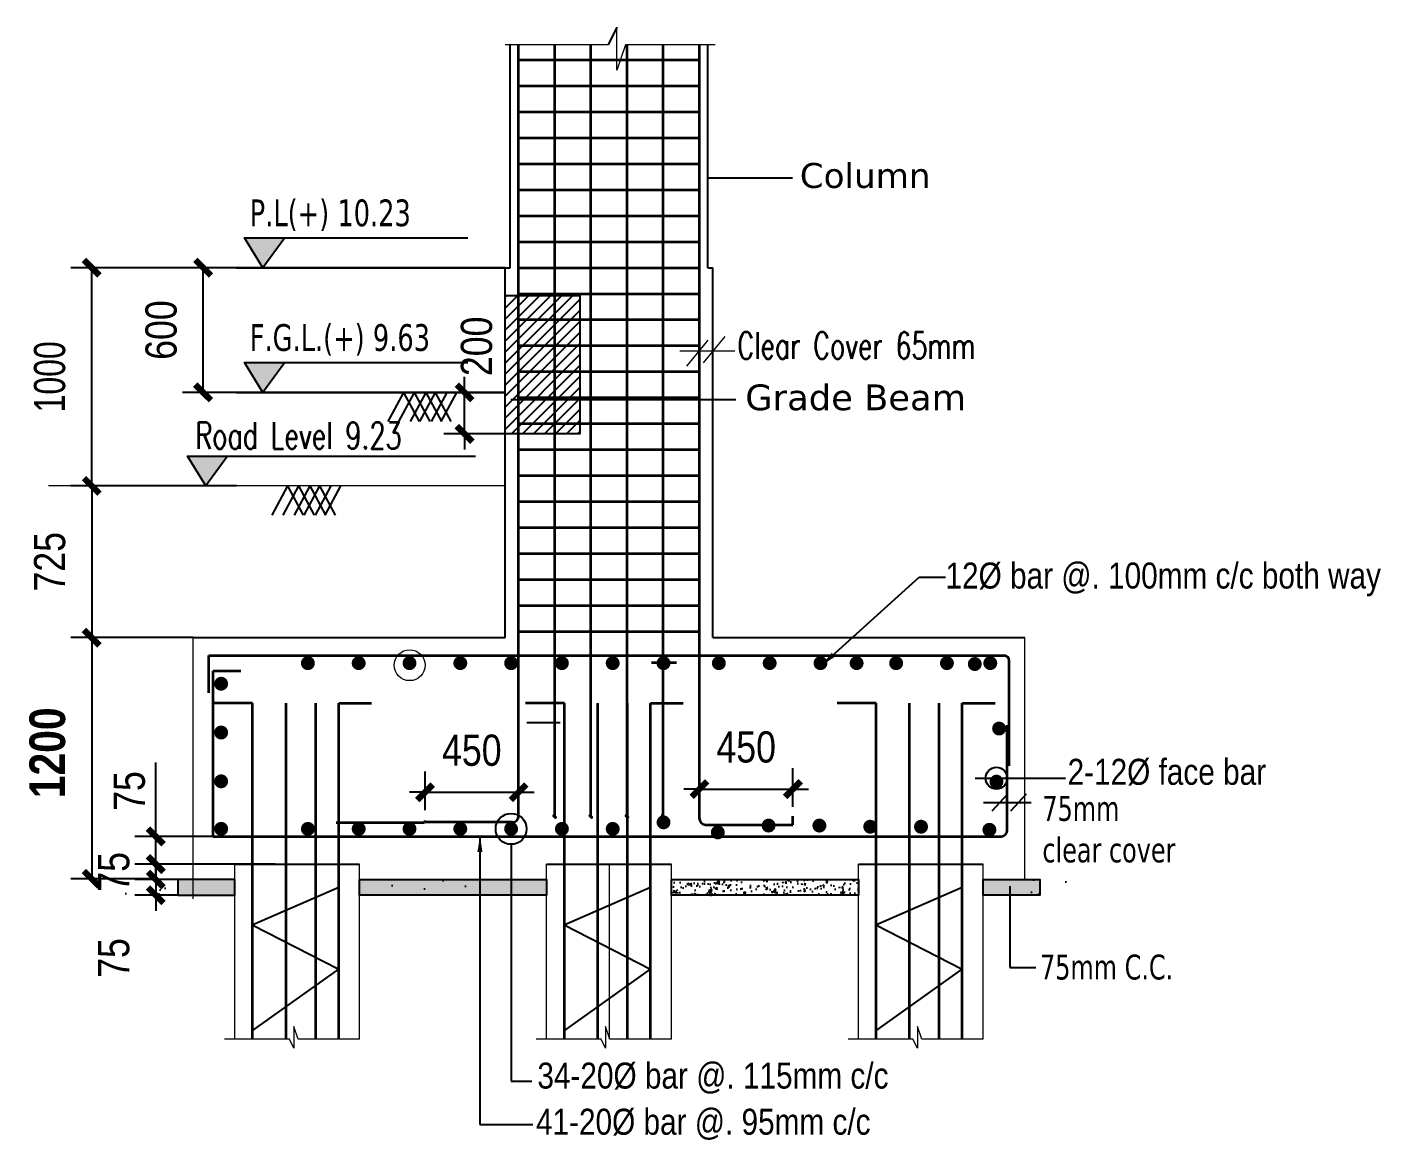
# Model space of a CAD drawing. Header units: millimetres. Extents: x 6239764 to 13047540, y 367704 to 979893.
# Drawn here: x 6508636 to 6515150, y 376891 to 382247 of the extents above; entities that cross this region are included whole.
import ezdxf

# ---------------------------------------------------------------- set-up
doc = ezdxf.new("R2010")
doc.units = ezdxf.units.MM
doc.header["$LTSCALE"] = 300
doc.linetypes.add('DASHED2', pattern=[0.375, 0.25, -0.125])
for name, color, linetype, lineweight in [('covering', 7, 'Continuous', 15), ('dimension', 194, 'Continuous', 20), ('ROD', 10, 'Continuous', 35)]:
    doc.layers.add(name, color=color, linetype=linetype, lineweight=lineweight)
doc.layers.add('DIM', color=4, linetype='Continuous')
doc.styles.add('AFTXT', font='')
doc.styles.add('NARROW', font='ARIALN.TTF')
doc.styles.get("Standard").update_dxf_attribs({"font": 'txt8.shx', "width": 0.7, "bigfont": 'hztxt_ii.shx'})
doc.styles.add('TEXT', font='swisscl.ttf')
doc.styles.add('ver', font='verdana.ttf')
doc.styles.get('AFTXT').set_extended_font_data('Romans.shx')
doc.linetypes.add('ZIGZAG', pattern='A,0.0001,-0.2,[131,ltypeshp.shx,S=0.2,R=0,X=-0.2,Y=0],-0.4,[131,ltypeshp.shx,S=0.2,R=180,X=0.2,Y=0],-0.2', length=0.8001)
doc.dimstyles.new('1_8 N1', dxfattribs={"dimscale": 1.5, "dimtxt": 48, "dimasz": 36, "dimexe": 18, "dimexo": 18, "dimgap": 15, "dimtad": 1, "dimdec": 1, "dimzin": 3, "dimdsep": 46, "dimlunit": 4, "dimtxsty": 'TEXT', "dimblk": 'ARCHTICK', "dimcen": 5, "dimdle": 18, "dimclrd": 8, "dimclre": 8, "dimclrt": 256, "dimadec": 0, "dimazin": 0, "dimtfac": 1, "dimtdec": 1, "dimtix": 1, "dimtmove": 0, "dimatfit": 3, "dimfxl": 0.18, "dimtvp": 0.75, "dimtolj": 1, "dimtzin": 0, "dimlwe": -1, "dimarcsym": 0})
doc.dimstyles.new('IED-2', dxfattribs={"dimscale": 50, "dimtxt": 3, "dimasz": 0.5, "dimexe": 2, "dimexo": 0, "dimgap": 2.5, "dimtad": 1, "dimdec": 0, "dimzin": 0, "dimdsep": 46, "dimtxsty": 'AFTXT', "dimblk": '_DOT7', "dimcen": 0.09, "dimclre": 7, "dimclrt": 3, "dimadec": 0, "dimazin": 0, "dimtfac": 1, "dimtdec": 0, "dimtix": 1, "dimtmove": 0, "dimatfit": 3, "dimldrblk": '_DOT7', "dimfxl": 1, "dimtolj": 1, "dimtzin": 0, "dimarcsym": 0})

# ---------------------------------------------------------------- blocks, each defined once
blk = doc.blocks.new('_ArchTick')
at = {"color": 0, "linetype": 'ByBlock', "const_width": 0.4}
blk.add_lwpolyline([(-0.5, -0.5), (0.5, 0.5)], dxfattribs=at)
blk = doc.blocks.new('*D767')
at = {"color": 7, "lineweight": -2, "transparency": 16777216}
for p, q in [((6510936.2, 381088.8), (6508847.2, 381088.8)), ((6509643.3, 380038.8), (6508847.2, 380038.8))]:
    blk.add_line(p, q, dxfattribs=at)
at = {"color": 0, "lineweight": -2, "transparency": 16777216}
blk.add_line((6508947.2, 380038.8), (6508947.2, 381088.8), dxfattribs=at)
at = {"layer": 'Defpoints', "color": 0, "transparency": 16777216}
for p in [(6508947.2, 381088.8), (6510936.2, 381088.8), (6509643.3, 380038.8)]:
    blk.add_point(p, dxfattribs=at)
at = {"color": 0, "lineweight": -2, "transparency": 16777216, "xscale": 75, "yscale": 75, "zscale": 75}
for p, rotation in [((6508947.2, 381088.8), 90), ((6508947.2, 380038.8), 270)]:
    blk.add_blockref('_ArchTick', p, dxfattribs=dict(at, rotation=rotation))
at = {"color": 3, "transparency": 16777216, "insert": (6508745.4, 380563.8), "char_height": 150, "attachment_point": 5, "rotation": 90, "style": 'NARROW'}
blk.add_mtext('\\A1;{\\fSwis721 LtCn BT|b0|i0|c0|p34;1000}', dxfattribs=at)
blk = doc.blocks.new('_DOT7')
at = {"color": 7, "linetype": 'Continuous'}
blk.add_line((-0.5, 0), (-1, 0), dxfattribs=at)
at = {"color": 7, "linetype": 'Continuous', "const_width": 0.5}
blk.add_lwpolyline([(-0.25, 0, 1), (0.25, 0, 1), (-0.25, 0, 1)], format="xyb", dxfattribs=at)
blk = doc.blocks.new('*D768')
at = {"color": 7, "lineweight": -2, "transparency": 16777216}
for p, q in [((6509436.2, 379308.5), (6508847.2, 379308.5)), ((6509251.4, 378148.1), (6508847.2, 378148.1))]:
    blk.add_line(p, q, dxfattribs=at)
at = {"color": 0, "lineweight": -2, "transparency": 16777216}
blk.add_line((6508947.2, 379308.5), (6508947.2, 378148.1), dxfattribs=at)
at = {"layer": 'Defpoints', "color": 0, "transparency": 16777216}
for p in [(6509436.2, 379308.5), (6508947.2, 378148.1), (6509251.4, 378148.1, 0)]:
    blk.add_point(p, dxfattribs=at)
at = {"color": 0, "lineweight": -2, "transparency": 16777216, "xscale": 75, "yscale": 75, "zscale": 75}
for p, rotation in [((6508947.2, 379308.5), 90), ((6508947.2, 378148.1), 270)]:
    blk.add_blockref('_ArchTick', p, dxfattribs=dict(at, rotation=rotation))
at = {"color": 3, "transparency": 16777216, "insert": (6508734.7, 378754.4), "char_height": 150, "attachment_point": 5, "rotation": 90, "style": 'NARROW'}
blk.add_mtext('\\A1;{\\fArial Narrow|b1|i0|c0|p34;\\H1.143x;\\C2;1200}', dxfattribs=at)
blk = doc.blocks.new('*D769')
at = {"color": 0, "lineweight": -2, "transparency": 16777216}
for p, q in [((6509255.3, 378352), (6509255.3, 378708.4)), ((6509255.3, 378219.1), (6509255.3, 378352))]:
    blk.add_line(p, q, dxfattribs=at)
at = {"color": 7, "lineweight": -2, "transparency": 16777216}
for p, q in [((6509830.5, 378352), (6509155.3, 378352)), ((6509830.5, 378219.1), (6509155.3, 378219.1))]:
    blk.add_line(p, q, dxfattribs=at)
at = {"layer": 'Defpoints', "color": 0, "transparency": 16777216}
for p in [(6509255.3, 378352), (6509830.5, 378352, 0), (6509830.5, 378219.1, 0)]:
    blk.add_point(p, dxfattribs=at)
at = {"color": 0, "lineweight": -2, "transparency": 16777216, "xscale": 75, "yscale": 75, "zscale": 75}
for p, rotation in [((6509255.3, 378352), 90), ((6509255.3, 378219.1), 270)]:
    blk.add_blockref('_ArchTick', p, dxfattribs=dict(at, rotation=rotation))
at = {"color": 3, "transparency": 16777216, "insert": (6509129.1, 378570.4), "char_height": 150, "attachment_point": 5, "rotation": 90, "style": 'NARROW'}
blk.add_mtext('\\A1;75', dxfattribs=at)
blk = doc.blocks.new('*D770')
at = {"color": 0, "lineweight": -2, "transparency": 16777216}
for p, q in [((6510741.4, 380488.8), (6510741.4, 380563.8)), ((6510741.4, 380288.8), (6510741.4, 380488.8)), ((6510741.4, 380288.8), (6510741.4, 380213.8))]:
    blk.add_line(p, q, dxfattribs=at)
at = {"color": 7, "lineweight": -2, "transparency": 16777216}
for p, q in [((6510936.2, 380488.8), (6510641.4, 380488.8)), ((6511256.2, 380288.8), (6510641.4, 380288.8))]:
    blk.add_line(p, q, dxfattribs=at)
at = {"layer": 'Defpoints', "color": 0, "transparency": 16777216}
for p in [(6510741.4, 380488.8), (6510936.2, 380488.8, 0), (6511256.2, 380288.8, 0)]:
    blk.add_point(p, dxfattribs=at)
at = {"color": 0, "lineweight": -2, "transparency": 16777216, "xscale": 75, "yscale": 75, "zscale": 75}
for p, rotation in [((6510741.4, 380488.8), 270), ((6510741.4, 380288.8), 90)]:
    blk.add_blockref('_ArchTick', p, dxfattribs=dict(at, rotation=rotation))
at = {"color": 3, "transparency": 16777216, "insert": (6510799.6, 380710.4), "char_height": 150, "attachment_point": 5, "rotation": 90, "style": 'NARROW'}
blk.add_mtext('\\A1;200', dxfattribs=at)
blk = doc.blocks.new('*D771')
at = {"color": 7, "lineweight": -2, "transparency": 16777216}
for p, q in [((6511871.2, 378494.3), (6511871.2, 378680)), ((6512321.2, 378494.3), (6512321.2, 378680))]:
    blk.add_line(p, q, dxfattribs=at)
at = {"color": 0, "lineweight": -2, "transparency": 16777216}
for p, q in [((6511871.2, 378580), (6511796.2, 378580)), ((6511871.2, 378580), (6512321.2, 378580)), ((6512321.2, 378580), (6512396.2, 378580))]:
    blk.add_line(p, q, dxfattribs=at)
at = {"layer": 'Defpoints', "color": 0, "transparency": 16777216}
for p in [(6512321.2, 378580), (6511871.2, 378494.3, 0), (6512321.2, 378494.3, 0)]:
    blk.add_point(p, dxfattribs=at)
at = {"color": 0, "lineweight": -2, "transparency": 16777216, "xscale": 75, "yscale": 75, "zscale": 75}
blk.add_blockref('_ArchTick', (6511871.2, 378580), dxfattribs=at)
at = {"color": 0, "lineweight": -2, "transparency": 16777216, "xscale": 75, "yscale": 75, "zscale": 75, "rotation": 180}
blk.add_blockref('_ArchTick', (6512321.2, 378580), dxfattribs=at)
at = {"color": 3, "transparency": 16777216, "insert": (6512096.2, 378781.6), "char_height": 150, "attachment_point": 5, "style": 'NARROW'}
blk.add_mtext('\\A1;450', dxfattribs=at)
blk = doc.blocks.new('*D772')
at = {"color": 0, "lineweight": -2, "transparency": 16777216}
for p, q in [((6509255.3, 378219.1), (6509255.3, 378294.1)), ((6509255.3, 378219.1), (6509255.3, 378144.1)), ((6509255.3, 378144.1), (6509255.3, 378069.1))]:
    blk.add_line(p, q, dxfattribs=at)
at = {"color": 7, "lineweight": -2, "transparency": 16777216}
for p, q in [((6509636.2, 378219.1), (6509155.3, 378219.1)), ((6509361.2, 378144.1), (6509155.3, 378144.1))]:
    blk.add_line(p, q, dxfattribs=at)
at = {"layer": 'Defpoints', "color": 0, "transparency": 16777216}
for p in [(6509636.2, 378219.1, 0), (6509255.3, 378144.1), (6509361.2, 378144.1, 0)]:
    blk.add_point(p, dxfattribs=at)
at = {"color": 0, "lineweight": -2, "transparency": 16777216, "xscale": 75, "yscale": 75, "zscale": 75}
for p, rotation in [((6509255.3, 378219.1), 270), ((6509255.3, 378144.1), 90)]:
    blk.add_blockref('_ArchTick', p, dxfattribs=dict(at, rotation=rotation))
at = {"color": 3, "transparency": 16777216, "insert": (6509054.1, 378181.6), "char_height": 150, "attachment_point": 5, "rotation": 90, "style": 'NARROW'}
blk.add_mtext('\\A1;75', dxfattribs=at)
blk = doc.blocks.new('*D773')
at = {"color": 0, "lineweight": -2, "transparency": 16777216}
for p, q in [((6509255.3, 378144.1), (6509255.3, 378219.1)), ((6509255.3, 378144.1), (6509255.3, 378069.1)), ((6509255.3, 378069.1), (6509255.3, 377994.1))]:
    blk.add_line(p, q, dxfattribs=at)
at = {"color": 7, "lineweight": -2, "transparency": 16777216}
for p, q in [((6509367.8, 378144.1), (6509155.3, 378144.1)), ((6509367.8, 378069.1), (6509155.3, 378069.1))]:
    blk.add_line(p, q, dxfattribs=at)
at = {"layer": 'Defpoints', "color": 0, "transparency": 16777216}
for p in [(6509367.8, 378144.1), (6509255.3, 378069.1), (6509367.8, 378069.1, 0)]:
    blk.add_point(p, dxfattribs=at)
at = {"color": 0, "lineweight": -2, "transparency": 16777216, "xscale": 75, "yscale": 75, "zscale": 75}
for p, rotation in [((6509255.3, 378144.1), 270), ((6509255.3, 378069.1), 90)]:
    blk.add_blockref('_ArchTick', p, dxfattribs=dict(at, rotation=rotation))
at = {"color": 3, "transparency": 16777216, "insert": (6509054.1, 377766.8), "char_height": 150, "attachment_point": 5, "rotation": 90, "style": 'NARROW'}
blk.add_mtext('\\A1;75', dxfattribs=at)
blk = doc.blocks.new('*D774')
at = {"color": 7, "lineweight": -2, "transparency": 16777216}
for p, q in [((6510551.1, 378478.6), (6510551.1, 378664.3)), ((6511001.2, 378478.6), (6511001.2, 378664.3))]:
    blk.add_line(p, q, dxfattribs=at)
at = {"color": 0, "lineweight": -2, "transparency": 16777216}
for p, q in [((6510551.1, 378564.3), (6510476.1, 378564.3)), ((6510551.1, 378564.3), (6511001.2, 378564.3)), ((6511001.2, 378564.3), (6511076.2, 378564.3))]:
    blk.add_line(p, q, dxfattribs=at)
at = {"layer": 'Defpoints', "color": 0, "transparency": 16777216}
for p in [(6511001.2, 378564.3), (6510551.1, 378478.6, 0), (6511001.2, 378478.6, 0)]:
    blk.add_point(p, dxfattribs=at)
at = {"color": 0, "lineweight": -2, "transparency": 16777216, "xscale": 75, "yscale": 75, "zscale": 75}
blk.add_blockref('_ArchTick', (6510551.1, 378564.3), dxfattribs=at)
at = {"color": 0, "lineweight": -2, "transparency": 16777216, "xscale": 75, "yscale": 75, "zscale": 75, "rotation": 180}
blk.add_blockref('_ArchTick', (6511001.2, 378564.3), dxfattribs=at)
at = {"color": 3, "transparency": 16777216, "insert": (6510776.1, 378765.9), "char_height": 150, "attachment_point": 5, "style": 'NARROW'}
blk.add_mtext('\\A1;450', dxfattribs=at)
blk = doc.blocks.new('*D775')
at = {"color": 7, "lineweight": -2, "transparency": 16777216}
for p, q in [((6509643.3, 380038.8), (6508847.2, 380038.8)), ((6509436.2, 379308.5), (6508847.2, 379308.5))]:
    blk.add_line(p, q, dxfattribs=at)
at = {"color": 0, "lineweight": -2, "transparency": 16777216}
blk.add_line((6508947.2, 380038.8), (6508947.2, 379308.5), dxfattribs=at)
at = {"layer": 'Defpoints', "color": 0, "transparency": 16777216}
for p in [(6509643.3, 380038.8, 0), (6508947.2, 379308.5), (6509436.2, 379308.5)]:
    blk.add_point(p, dxfattribs=at)
at = {"color": 0, "lineweight": -2, "transparency": 16777216, "xscale": 75, "yscale": 75, "zscale": 75}
for p, rotation in [((6508947.2, 380038.8), 90), ((6508947.2, 379308.5), 270)]:
    blk.add_blockref('_ArchTick', p, dxfattribs=dict(at, rotation=rotation))
at = {"color": 3, "transparency": 16777216, "insert": (6508745.6, 379673.7), "char_height": 150, "attachment_point": 5, "rotation": 90, "style": 'NARROW'}
blk.add_mtext('\\A1;725', dxfattribs=at)
blk = doc.blocks.new('*D766')
at = {"color": 7, "lineweight": -2, "transparency": 16777216}
for p, q in [((6510936.2, 381088.8), (6509383.4, 381088.8)), ((6510936.2, 380488.8), (6509383.4, 380488.8))]:
    blk.add_line(p, q, dxfattribs=at)
at = {"color": 0, "lineweight": -2, "transparency": 16777216}
blk.add_line((6509483.4, 380488.8), (6509483.4, 381088.8), dxfattribs=at)
at = {"layer": 'Defpoints', "color": 0, "transparency": 16777216}
for p in [(6509483.4, 381088.8), (6510936.2, 381088.8, 0), (6510936.2, 380488.8, 0)]:
    blk.add_point(p, dxfattribs=at)
at = {"color": 0, "lineweight": -2, "transparency": 16777216, "xscale": 75, "yscale": 75, "zscale": 75}
for p, rotation in [((6509483.4, 381088.8), 90), ((6509483.4, 380488.8), 270)]:
    blk.add_blockref('_ArchTick', p, dxfattribs=dict(at, rotation=rotation))
at = {"color": 3, "transparency": 16777216, "insert": (6509281.9, 380788.8), "char_height": 150, "attachment_point": 5, "rotation": 90, "style": 'NARROW'}
blk.add_mtext('\\A1;600', dxfattribs=at)

msp = doc.modelspace()

# ---------------------------------------------------------------- hatches: boundary and pattern name
h = msp.add_hatch()
h.set_pattern_fill('ANSI31', color=256, scale=299.999995, style=0)
h.set_pattern_definition([(45, (2551658.44, 1024457.353), (-26.51650382, 26.51650382), [])])
h.paths.add_polyline_path([(6510936.2, 380288.8), (6511062.6, 380288.8), (6511062.6, 380955.8), (6510936.2, 380955.8)])
h.paths.add_polyline_path([(6511062.6, 380288.8), (6511186.8, 380288.8), (6511186.8, 380955.8), (6511062.6, 380955.8)])
h.paths.add_polyline_path([(6511186.8, 380288.8), (6511296.2, 380288.8), (6511296.2, 380955.8), (6511186.8, 380955.8)])
edge = h.paths.add_edge_path()
edge.add_line((6511296.2, 380288.8), (6511296.2, 380288.8))
edge.add_line((6511296.2, 380288.8), (6511296.2, 380955.8))
edge.add_line((6511285.3, 380955.8), (6511307.1, 380955.8))
edge.add_line((6511296.2, 380955.8), (6511296.2, 380288.8))
at = {"lineweight": 25}
h = msp.add_hatch(dxfattribs=at)
h.set_pattern_fill('AR-CONC', color=9, scale=50)
h.set_pattern_definition([(50, (6353167.83, 684764.8), (358.6301, -31.37607), [37.5, -412.5]), (355, (6353167.83, 684764.8), (-69.37567, 376.09607), [30, -330]), (100.45144, (6353197.7, 684762.2), (289.25442, 344.72), [31.8701, -350.57106]), (46.1842, (6353167.83, 684864.8), (533.62067, -82.75964), [56.25, -618.75]), (96.63564, (6353212.3, 684857.9), (467.331, 487.0593), [47.8052, -525.8569]), (351.18416, (6353167.8, 684864.8), (467.331, 487.0593), [45, -495]), (21, (6353217.83, 684839.8), (298.45353, -201.30945), [37.5, -412.5]), (326, (6353217.83, 684839.8), (121.65767, 362.57502), [30, -330]), (71.45144, (6353242.7, 684823.04), (420.1112, 161.26558), [31.8701, -350.57106]), (37.5, (6353167.83, 684764.81), (6.07993, 166.446927), [0, -326, 0, -335, 0, -331.25]), (7.5, (6353167.83, 684764.81), (131.53477, 197.20586), [0, -191, 0, -318.5, 0, -126.25]), (327.5, (6353056.33, 684764.81), (266.91122, -11.277436), [0, -125, 0, -390, 0, -517.5]), (317.5, (6353006.33, 684764.8), (291.59308, 50.05249), [0, -162.5, 0, -259, 0, -367.5])])
h.paths.add_polyline_path([(6509901.8, 378144.1), (6510801.8, 378144.1), (6510801.8, 378069.1), (6509901.8, 378069.1)])
h.paths.add_polyline_path([(6513436.2, 378144.1), (6513708.8, 378144.1), (6513708.8, 378069.1), (6513436.2, 378069.1)])
h.paths.add_polyline_path([(6509301.8, 378144.1), (6509026.8, 378144.1), (6509026.8, 378069.1), (6509301.8, 378069.1)])
h = msp.add_hatch(dxfattribs=at)
h.set_pattern_fill('AR-CONC', color=9, scale=20)
h.set_pattern_definition([(50, (6353167.83, 684856.9), (143.452037, -12.550427), [15, -165]), (355, (6353167.83, 684856.9), (-27.750267, 150.438427), [12, -132]), (100.451444, (6353179.78, 684855.85), (115.70177, 137.888), [12.74804, -140.22842]), (46.1842, (6353167.83, 684896.9), (213.44827, -33.10386), [22.5, -247.5]), (96.635635, (6353185.61, 684894.14), (186.93239, 194.82372), [19.12207, -210.34275]), (351.184164, (6353167.83, 684896.9), (186.93239, 194.82372), [18, -198]), (21, (6353187.83, 684886.9), (119.38141, -80.52378), [15, -165]), (326, (6353187.83, 684886.9), (48.663066, 145.03001), [12, -132]), (71.451445, (6353197.78, 684880.19), (168.044475, 64.50623), [12.74804, -140.22842]), (37.5, (6353167.827, 684856.897), (2.431971, 66.578771), [0, -130.4, 0, -134, 0, -132.5]), (7.5, (6353167.83, 684856.9), (52.613907, 78.882342), [0, -76.4, 0, -127.4, 0, -50.5]), (327.5, (6353123.227, 684856.897), (106.764487, -4.510974), [0, -50, 0, -156, 0, -207]), (317.5, (6353103.23, 684856.9), (116.637234, 20.020996), [0, -65, 0, -103.6, 0, -147])])
h.paths.add_polyline_path([(6513236.2, 378144.1), (6513508.8, 378144.1), (6513508.8, 378069.1), (6513236.2, 378069.1)])
h.paths.add_polyline_path([(6510236.2, 378144.1), (6511136.2, 378144.1), (6511136.2, 378069.1), (6510236.2, 378069.1)])
h.paths.add_polyline_path([(6509636.2, 378144.1), (6509361.2, 378144.1), (6509361.2, 378069.1), (6509636.2, 378069.1)])
at = {"ltscale": 0.1}
h = msp.add_hatch(dxfattribs=at)
h.set_pattern_fill('AR-CONC', color=8)
h.set_pattern_definition([(50, (20216.04, -82385.37), (182.184669, -15.9390855), [19.05, -209.55]), (355, (20216.04, -82385.37), (-35.2434214, 191.056845), [15.24, -167.640584]), (100.4514447, (20231.22, -82386.7), (146.941247, 175.117752), [16.190009, -178.0902446]), (46.1842, (20216.04, -82334.57), (271.079041, -42.042328), [28.575, -314.325]), (96.6355576, (20238.63, -82338.08), (237.404134, 247.426125), [24.285023, -267.135608]), (351.184151, (20216.04, -82334.57), (237.404134, 247.426125), [22.859967, -251.459732]), (21, (20241.44, -82347.27), (151.6143913, -102.2651982), [19.05, -209.55]), (326, (20241.44, -82347.27), (61.8020283, 184.187966), [15.24, -167.64]), (71.451445, (20254.07, -82355.8), (213.4164193, 81.922769), [16.190009, -178.0899376]), (37.5, (20216.035, -82385.374), (3.08860325, 84.5550389), [0, -165.608, 0, -170.18, 0, -168.275]), (7.5, (20216.035, -82385.37), (66.8196625, 100.1805748), [0, -97.028, 0, -161.798, 0, -64.135]), (327.5, (20159.393, -82385.374), (135.5905952, -5.728744), [0, -63.5, 0, -198.12, 0, -262.89]), (317.5, (20133.99, -82385.37), (148.1291814, 25.426491), [0, -82.55, 0, -131.572, 0, -186.69])])
h.paths.add_polyline_path([(6511736.2, 378144.1), (6512636.2, 378144.1), (6512636.2, 378069.1), (6511736.2, 378069.1)])
h = msp.add_hatch(dxfattribs=at)
h.set_pattern_fill('AR-CONC', color=8, scale=0.5)
h.set_pattern_definition([(50, (20216.035, -82385.37), (91.0923345, -7.9695428), [9.525, -104.775]), (355, (20216.04, -82385.37), (-17.6217107, 95.5284226), [7.62, -83.8202921]), (100.4514447, (20223.63, -82386.04), (73.4706235, 87.558876), [8.0950044, -89.0451223]), (46.1842, (20216.04, -82359.97), (135.5395204, -21.021164), [14.2875, -157.1625]), (96.6355576, (20227.33, -82361.73), (118.702067, 123.7130623), [12.1425116, -133.567804]), (351.1841512, (20216.04, -82359.97), (118.702067, 123.7130623), [11.4299835, -125.729866]), (21, (20228.735, -82366.32), (75.8071956, -51.1325991), [9.525, -104.775]), (326, (20228.74, -82366.32), (30.9010142, 92.093983), [7.62, -83.82]), (71.451445, (20235.05, -82370.585), (106.7082096, 40.9613844), [8.0950044, -89.0449688]), (37.5, (20216.035, -82385.374), (1.54430163, 42.27751944), [0, -82.804, 0, -85.09, 0, -84.1375]), (7.5, (20216.035, -82385.374), (33.40983126, 50.0902874), [0, -48.514, 0, -80.899, 0, -32.0675]), (327.5, (20187.714, -82385.374), (67.79529758, -2.864372), [0, -31.75, 0, -99.06, 0, -131.445]), (317.5, (20175.014, -82385.374), (74.0645907, 12.7132455), [0, -41.275, 0, -65.786, 0, -93.345])])
h.paths.add_polyline_path([(6511736.2, 378144.1), (6512636.2, 378144.1), (6512636.2, 378069.1), (6511736.2, 378069.1)])
at = {"layer": 'DIM', "ltscale": 3}
for points in [[(6509876.2, 381232.2), (6509682.4, 381232.2), (6509771.4, 381088.8)], [(6509876.2, 380632.2), (6509682.4, 380632.2), (6509771.4, 380488.8)], [(6509601.6, 380182.2), (6509407.8, 380182.2), (6509496.8, 380038.8)]]:
    msp.add_hatch(color=256, dxfattribs=at).paths.add_polyline_path(points)
at = {"layer": 'ROD'}
h = msp.add_hatch(dxfattribs=at)
h.set_pattern_fill('ANSI31', color=256)
h.set_pattern_definition([(45, (6344321.54045, 684849.75462), (-0.08838834765, 0.08838834765), [])])
h.paths.add_polyline_path([(6511181.8, 378448.3, 1), (6511169.1, 378448.3, 1)])
h = msp.add_hatch(dxfattribs=at)
h.set_pattern_fill('ANSI31', color=256)
h.set_pattern_definition([(45, (6344495.54045, 684849.75462), (-0.08838834765, 0.08838834765), [])])
h.paths.add_polyline_path([(6511355.8, 378448.3, 1), (6511343.1, 378448.3, 1)])
h = msp.add_hatch(dxfattribs=at)
h.set_pattern_fill('ANSI31', color=256)
h.set_pattern_definition([(45, (6344669.54045, 684849.75462), (-0.08838834765, 0.08838834765), [])])
h.paths.add_polyline_path([(6511529.8, 378448.3, 1), (6511517.1, 378448.3, 1)])
h = msp.add_hatch(dxfattribs=at)
h.set_pattern_fill('ANSI31', color=256)
h.set_pattern_definition([(45, (6344843.54045, 684852.45965), (-0.08838834765, 0.08838834765), [])])
h.paths.add_polyline_path([(6511703.8, 378451, 1), (6511691.1, 378451, 1)])

# ---------------------------------------------------------------- linework, layer by layer
at = {"lineweight": 25}
for p, q in [((6511474.2, 382246.8, 0), (6511431.8, 382161.4, 0)), ((6510961.2, 381088.8, 0), (6510961.2, 382161.4, 0)), ((6511911.2, 381088.8, 0), (6511911.2, 382161.5, 0)), ((6509643.3, 381088.8, 0), (6510936.2, 381088.8, 0)), ((6510936.2, 379308.5, 0), (6510936.2, 381088.8, 0)), ((6510936.2, 381088.8, 0), (6510961.2, 381088.8, 0)), ((6511911.2, 381088.8, 0), (6511936.2, 381088.8, 0)), ((6511936.2, 379308.5, 0), (6511936.2, 381088.8, 0)), ((6509643.3, 380488.8, 0), (6510936.2, 380488.8, 0)), ((6509436.2, 379308.5), (6510936.2, 379308.5, 0)), ((6511936.2, 379308.5, 0), (6513436.2, 379308.5, 0)), ((6511040.2, 378900.7, 0), (6511201.6, 378900.7, 0)), ((6510123.8, 378416.9, 0), (6510423.8, 378416.9, 0))]:
    msp.add_line(p, q, dxfattribs=at)
at = {"lineweight": 0, "ltscale": 1500}
for p, q in [((6510468.4, 381088.8, 0), (6509617, 381088.8, 0)), ((6510468.4, 380488.8, 0), (6509617, 380488.8, 0)), ((6510936.2, 380038.8, 0), (6508738.7, 380038.8, 0))]:
    msp.add_line(p, q, dxfattribs=at)
at = {"lineweight": 0}
for p, q in [((6511993.1, 380757.1, 0), (6511889.1, 380631.7, 0)), ((6511776.6, 380688.4, 0), (6512042.1, 380688.4, 0)), ((6511912.5, 380740, 0), (6511808.4, 380614.6, 0))]:
    msp.add_line(p, q, dxfattribs=at)
at = {"color": 7, "lineweight": 25}
for p, q in [((6510447.4, 380488.8, 0), (6510372, 380348.1, 0)), ((6510499, 380488.8, 0), (6510423.6, 380348.1, 0)), ((6510447.4, 380488.8, 0), (6510522.8, 380348.1, 0)), ((6510554.7, 380488.8, 0), (6510479.3, 380348.1, 0)), ((6510499, 380488.8, 0), (6510574.5, 380348.1, 0)), ((6510600.4, 380488.8, 0), (6510525, 380348.1, 0)), ((6510554.7, 380488.8, 0), (6510630.1, 380348.1, 0)), ((6510656.1, 380488.8, 0), (6510580.7, 380348.1, 0)), ((6510600.4, 380488.8, 0), (6510675.8, 380348.1, 0)), ((6510701.8, 380488.8, 0), (6510626.4, 380348.1, 0)), ((6509889.9, 380038.8, 0), (6509814.5, 379898.1, 0)), ((6509941.6, 380038.8, 0), (6509866.2, 379898.1, 0)), ((6509889.9, 380038.8, 0), (6509965.3, 379898.1, 0)), ((6509997.2, 380038.8, 0), (6509921.8, 379898.1, 0)), ((6509941.6, 380038.8, 0), (6510017, 379898.1, 0)), ((6510042.9, 380038.8, 0), (6509967.5, 379898.1, 0)), ((6509997.2, 380038.8, 0), (6510072.6, 379898.1, 0)), ((6510098.6, 380038.8, 0), (6510023.2, 379898.1, 0)), ((6510042.9, 380038.8, 0), (6510118.3, 379898.1, 0)), ((6510144.3, 380038.8, 0), (6510068.9, 379898.1, 0)), ((6513198.1, 378632.2, 0), (6513632, 378632.2, 0))]:
    msp.add_line(p, q, dxfattribs=at)
for p, q in [((6513279.2, 378474.5, 0), (6513355, 378557.2, 0)), ((6513369.2, 378474.5, 0), (6513445.1, 378557.2, 0)), ((6513237.8, 378515.8, 0), (6513467.9, 378515.8, 0))]:
    msp.add_line(p, q)
at = {"lineweight": 25, "elevation": 0}
for points in [[(6509636.2, 378144.1), (6509361.2, 378144.1), (6509361.2, 378069.1), (6509636.2, 378069.1)], [(6510236.2, 378144.1), (6511136.2, 378144.1), (6511136.2, 378069.1), (6510236.2, 378069.1)], [(6511736.2, 378144.1), (6512636.2, 378144.1), (6512636.2, 378069.1), (6511736.2, 378069.1)], [(6513236.2, 378144.1), (6513508.8, 378144.1), (6513508.8, 378069.1), (6513236.2, 378069.1)]]:
    msp.add_lwpolyline(points, close=True, dxfattribs=at)
at = {"color": 7, "lineweight": 25}
msp.add_circle((6513300.5, 378632.2, 0), 52.5, dxfattribs=at)
at = {"color": 6, "ltscale": 0.1}
msp.add_circle((6510965.2, 378388.3, 0), 74.3, dxfattribs=at)
msp.add_circle((6510965.2, 378388.3, 0), 74.3, dxfattribs=at)
at = {"layer": 'covering', "lineweight": 0, "ltscale": 1500}
for p, q in [((6509436.2, 378052.1, 0), (6509436.2, 379308.5, 0)), ((6510243.3, 379308.5, 0), (6510428.9, 379308.5, 0)), ((6513436.2, 378144.1, 0), (6513436.2, 379308.5, 0)), ((6509636.2, 377375.8, 0), (6509636.2, 378219.1, 0)), ((6509636.2, 377375.9, 0), (6509636.2, 378219.1, 0)), ((6510136.2, 377375.8, 0), (6510136.2, 378219.1, 0)), ((6510236.2, 377375.9, 0), (6510236.2, 378219.1, 0)), ((6511136.2, 377375.9, 0), (6511136.2, 378219.1, 0)), ((6511438.5, 377375.8, 0), (6511438.5, 378219.1, 0)), ((6511736.2, 377375.9, 0), (6511736.2, 378219.1, 0)), ((6512636.2, 377375.9, 0), (6512636.2, 378219.1, 0)), ((6513236.2, 377375.9, 0), (6513236.2, 378219.1, 0))]:
    msp.add_line(p, q, dxfattribs=at)
at = {"layer": 'covering', "linetype": 'DASHED2', "lineweight": 0, "ltscale": 1500, "elevation": 0}
for points in [[(6511947.8, 382161.5), (6511516, 382161.5), (6511474.2, 382038.7), (6511474.2, 382246.8)], [(6511431.8, 382161.4), (6510936.2, 382161.4)], [(6510236.2, 377375.9), (6509940.9, 377375.9), (6509920, 377437.2), (6509920, 377333.2), (6509898.8, 377375.9), (6509586.2, 377375.9)], [(6511736.2, 377375.9), (6511440.9, 377375.9), (6511420, 377437.2), (6511420, 377333.2), (6511398.8, 377375.9), (6511086.2, 377375.9)], [(6513236.2, 377375.9), (6512940.9, 377375.9), (6512920, 377437.2), (6512920, 377333.2), (6512898.8, 377375.9), (6512586.2, 377375.9)]]:
    msp.add_lwpolyline(points, dxfattribs=at)
at = {"layer": 'DIM'}
msp.add_line((6512928.8, 379599.1, 0), (6513055.2, 379599.4, 0), dxfattribs=at)
at = {"layer": 'DIM', "linetype": 'ZIGZAG', "ltscale": 0.1}
for p, q in [((6509636.2, 378219.1, 0), (6510236.2, 378219.1, 0)), ((6511136.2, 378219.1, 0), (6511736.2, 378219.1, 0)), ((6512636.2, 378219.1, 0), (6513236.2, 378219.1, 0))]:
    msp.add_line(p, q, dxfattribs=at)
at = {"layer": 'DIM', "ltscale": 3, "elevation": 0}
for points in [[(6509876, 381231.9), (6509771.4, 381088.8), (6509682.4, 381232.2), (6510756.6, 381232.2)], [(6509876, 380631.9), (6509771.4, 380488.8), (6509682.4, 380632.2), (6510756.6, 380632.2)], [(6509601.4, 380181.9), (6509496.8, 380038.8), (6509407.8, 380182.2), (6510794.2, 380182.2)]]:
    msp.add_lwpolyline(points, dxfattribs=at)
at = {"layer": 'DIM', "elevation": 0}
msp.add_lwpolyline([(6510936.2, 380955.8), (6511296.2, 380955.8), (6511296.2, 380288.8), (6510936.2, 380288.8)], close=True, dxfattribs=at)
at = {"layer": 'dimension', "lineweight": 20, "ltscale": 100}
for centre in [(6510477.1, 379175.9, 0), (6510965.2, 378388.3, 0)]:
    msp.add_circle(centre, 74.3, dxfattribs=at)
at = {"layer": 'ROD'}
for p, q in [((6511001.2, 378450.1, 0), (6511001.2, 382161.4, 0)), ((6511175.2, 378450.1, 0), (6511175.2, 382161.4, 0)), ((6511349.2, 378450.1, 0), (6511349.2, 382161.4, 0)), ((6511523.2, 378450.1, 0), (6511523.2, 382161.4, 0)), ((6511697.2, 378438.5, 0), (6511697.2, 382161.5, 0)), ((6511871.2, 378438.5, 0), (6511871.2, 382161.5, 0)), ((6511001.2, 382088.8, 0), (6511871.2, 382088.8, 0)), ((6511001.2, 381963.8, 0), (6511871.2, 381963.8, 0)), ((6511001.2, 381838.8, 0), (6511871.2, 381838.8, 0)), ((6511001.2, 381713.8, 0), (6511871.2, 381713.8, 0)), ((6511001.2, 381588.8, 0), (6511871.2, 381588.8, 0)), ((6511001.2, 381463.8, 0), (6511871.2, 381463.8, 0)), ((6511001.2, 381338.8, 0), (6511871.2, 381338.8, 0)), ((6511001.2, 381213.8, 0), (6511871.2, 381213.8, 0)), ((6511001.2, 381088.8, 0), (6511871.2, 381088.8, 0)), ((6511001.2, 380963.8, 0), (6511871.2, 380963.8, 0)), ((6511001.2, 380838.8, 0), (6511871.2, 380838.8, 0)), ((6511001.2, 380713.8, 0), (6511871.2, 380713.8, 0)), ((6511001.2, 380588.8, 0), (6511871.2, 380588.8, 0)), ((6511001.2, 380463.8, 0), (6511871.2, 380463.8, 0)), ((6511001.2, 380338.8, 0), (6511871.2, 380338.8, 0)), ((6511001.2, 380213.8, 0), (6511871.2, 380213.8, 0)), ((6511001.2, 380088.8, 0), (6511871.2, 380088.8, 0)), ((6511001.2, 379963.8, 0), (6511871.2, 379963.8, 0)), ((6511001.2, 379838.8, 0), (6511871.2, 379838.8, 0)), ((6511001.2, 379713.8, 0), (6511871.2, 379713.8, 0)), ((6511001.2, 379588.8, 0), (6511871.2, 379588.8, 0)), ((6511001.2, 379463.8, 0), (6511871.2, 379463.8, 0)), ((6511001.2, 379338.8, 0), (6511871.2, 379338.8, 0)), ((6509511.2, 379222, 0), (6513337.1, 379222, 0)), ((6511640.5, 379188.2, 0), (6511760.5, 379188.2, 0)), ((6513362.1, 378691, 0), (6513362.1, 379200.2, 0)), ((6509531.2, 378352, 0), (6509531.2, 379149.6, 0)), ((6509531.2, 379149.6, 0), (6509665, 379149.6, 0)), ((6509721.7, 378992.9, 0), (6509533.8, 378992.9, 0)), ((6509721.7, 377375.8, 0), (6509721.7, 378992.9, 0)), ((6509882.7, 377375.9, 0), (6509882.7, 378992.9, 0)), ((6510025, 377375.9, 0), (6510025, 378992.9, 0)), ((6510136, 377375.8, 0), (6510136, 378992.9, 0)), ((6510293.7, 378991.2, 0), (6510136, 378991.2, 0)), ((6511221.7, 378992.9, 0), (6511033.8, 378992.9, 0)), ((6511221.7, 377375.8, 0), (6511221.7, 378992.9, 0)), ((6511382.7, 377375.9, 0), (6511382.7, 378992.9, 0)), ((6511525, 377375.9, 0), (6511525, 378992.9, 0)), ((6511636, 377375.8, 0), (6511636, 378992.9, 0)), ((6511793.7, 378991.2, 0), (6511636, 378991.2, 0)), ((6512721.7, 378992.9, 0), (6512533.8, 378992.9, 0)), ((6512721.7, 377375.8, 0), (6512721.7, 378992.9, 0)), ((6512882.7, 377375.9, 0), (6512882.7, 378992.9, 0)), ((6513025, 377375.9, 0), (6513025, 378992.9, 0)), ((6513136, 377375.8, 0), (6513136, 378992.9, 0)), ((6513293.7, 378991.2, 0), (6513136, 378991.2, 0)), ((6513352.7, 378382, 0), (6513352.7, 378887.8, 0)), ((6510547.8, 378417, 0), (6510122.7, 378417, 0)), ((6510551.2, 378420.1, 0), (6510551.2, 378428.9, 0)), ((6510971.2, 378420.1, 0), (6510551.2, 378420.1, 0)), ((6511901.2, 378408.5, 0), (6512321.2, 378408.5, 0)), ((6512321.2, 378408.5, 0), (6512321.2, 378448.9, 0)), ((6509531.2, 378352, 0), (6513322.7, 378352, 0))]:
    msp.add_line(p, q, dxfattribs=at)
at = {"layer": 'ROD', "lineweight": 25}
for p, q in [((6509719.7, 377927.3, 0), (6510136, 378108.4, 0)), ((6511219.7, 377927.3, 0), (6511636, 378108.4, 0)), ((6512719.7, 377927.3, 0), (6513136, 378108.4, 0)), ((6509719.7, 377927.3, 0), (6510136.2, 377713.5, 0)), ((6511219.7, 377927.3, 0), (6511636.2, 377713.5, 0)), ((6512719.7, 377927.3, 0), (6513136.2, 377713.5, 0)), ((6509719.7, 377416.1, 0), (6510136.2, 377713.5, 0)), ((6511219.7, 377416.1, 0), (6511636.2, 377713.5, 0)), ((6512719.7, 377416.1, 0), (6513136.2, 377713.5, 0))]:
    msp.add_line(p, q, dxfattribs=at)
at = {"layer": 'ROD', "elevation": 0}
msp.add_lwpolyline([(6509509.2, 379222), (6509509.2, 379042.3)], dxfattribs=at)
at = {"layer": 'ROD', "const_width": 33.4, "elevation": 0}
for points in [[(6510004.1, 379185.9, -1), (6509970.7, 379185.9, -1)], [(6510248.6, 379185.9, -1), (6510215.1, 379185.9, -1)], [(6510493, 379185.9, -1), (6510459.6, 379185.9, -1)], [(6510737.4, 379185.9, -1), (6510704, 379185.9, -1)], [(6510981.9, 379185.9, -1), (6510948.5, 379185.9, -1)], [(6511226.3, 379185.9, -1), (6511192.9, 379185.9, -1)], [(6511470.8, 379185.9, -1), (6511437.4, 379185.9, -1)], [(6511715.2, 379185.9, -1), (6511681.8, 379185.9, -1)], [(6511981.6, 379185.9, -1), (6511948.2, 379185.9, -1)], [(6512226, 379185.9, -1), (6512192.6, 379185.9, -1)], [(6512470.5, 379185.9, -1), (6512437.1, 379185.9, -1)], [(6512644.3, 379185.9, -1), (6512610.9, 379185.9, -1)], [(6512834.3, 379185.9, -1), (6512800.9, 379185.9, -1)], [(6513078.8, 379185.9, -1), (6513045.4, 379185.9, -1)], [(6513212.9, 379181.6, -1), (6513179.5, 379181.6, -1)], [(6513287.4, 379185.9, -1), (6513254, 379185.9, -1)], [(6509586.7, 379086.7, -1), (6509553.2, 379086.7, -1)], [(6509586.7, 378852, -1), (6509553.2, 378852, -1)], [(6513296.4, 378871.1, 1), (6513329.8, 378871.1, 1)], [(6509586.7, 378617.2, -1), (6509553.2, 378617.2, -1)], [(6513283.8, 378615.5, 1), (6513317.2, 378615.5, 1)], [(6509586.7, 378388.3, -1), (6509553.2, 378388.3, -1)], [(6510004.1, 378388.3, -1), (6509970.7, 378388.3, -1)], [(6510248.6, 378388.3, -1), (6510215.1, 378388.3, -1)], [(6510493, 378388.3, -1), (6510459.6, 378388.3, -1)], [(6510737.4, 378388.3, -1), (6510704, 378388.3, -1)], [(6510981.9, 378388.3, -1), (6510948.5, 378388.3, -1)], [(6511226.3, 378388.3, -1), (6511192.9, 378388.3, -1)], [(6511470.8, 378388.3, -1), (6511437.4, 378388.3, -1)], [(6511715.2, 378419.7, -1), (6511681.8, 378419.7, -1)], [(6511976.4, 378371.5, -1), (6511943, 378371.5, -1)], [(6512220.8, 378404.2, -1), (6512187.4, 378404.2, -1)], [(6512465.3, 378404.2, -1), (6512431.8, 378404.2, -1)], [(6512709.7, 378398.7, -1), (6512676.3, 378398.7, -1)], [(6512954.2, 378398.7, -1), (6512920.7, 378398.7, -1)], [(6513283.2, 378384, -1), (6513249.8, 378384, -1)]]:
    msp.add_lwpolyline(points, format="xyb", close=True, dxfattribs=at)
at = {"layer": 'ROD'}
for centre, radius, start, end in [((6513337.1, 379197, 0), 25, 0, 90), ((6510971.2, 378450.1, 0), 30, 270, 0), ((6511901.2, 378438.5, 0), 30, 180, 270), ((6513322.7, 378382, 0), 30, 270, 0)]:
    msp.add_arc(centre, radius, start, end, dxfattribs=at)

# ---------------------------------------------------------------- texts
at = {"lineweight": 25, "style": 'NARROW'}
msp.add_text('41-20Ø bar @. 95mm c/c', height=125, dxfattribs=at).set_placement((6511084.9, 376916.6, 0))
at = {"ltscale": 1500, "attachment_point": 1}
for s, insert, char_height, width, style in [('Column', (6512354.2, 381592.6, 0), 119.77, 1192.266, 'ver'), ('Grade Beam', (6512091.8, 380526.9, 0), 123.8, 1845.338, 'ver'), ('12%%C bar @. 100mm c/c both way', (6513055.2, 379669.9, 0), 125, 2179.751, 'NARROW'), ('2-12%%C face bar', (6513642.6, 378725.5, 0), 125, 1990.284, 'NARROW'), ('34-20%%C bar @. 115mm c/c ', (6511091.6, 377263.6, 0), 125, 2039.362, 'NARROW')]:
    msp.add_mtext(s, dxfattribs=dict(at, insert=insert, char_height=char_height, width=width, style=style))
for s, insert, char_height, width in [('{\\fVerdana|b0|i0|c0|p34;P.L(+) 10.23}', (6509707.4, 381417.2, 0), 128.656, 143551.162), ('{\\fVerdana|b0|i0|c0|p34;F.G.L.(+) 9.63}', (6509707.4, 380817.2, 0), 128.656, 143551.162), ('{\\fVerdana|b0|i0|c0|p34;75mm \\Pclear cover}', (6513521.5, 378546.6, 0), 119.769, 4739.703), ('{\\fVerdana|b0|i0|c0|p34;75mm C.C.}', (6513510.1, 377783.3, 0), 119.769, 4739.703)]:
    msp.add_mtext(s, dxfattribs=dict(at, insert=insert, char_height=char_height, width=width))
at = {"insert": (6512054, 380777.9, 0), "char_height": 128.068, "width": 1699.627, "attachment_point": 1}
msp.add_mtext('Clear Cover 65mm', dxfattribs=at)
at = {"ltscale": 1500, "insert": (6509446.1, 380345.4, 0), "char_height": 128.656, "attachment_point": 1}
msp.add_mtext('Road Level 9.23', dxfattribs=at)

# ---------------------------------------------------------------- dimensions: what is measured, and where the dimension line sits
for base, p2, text, picture, middle in [((6508947.2, 381088.8, 0), (6510936.2, 381088.8, 0), '{\\fSwis721 LtCn BT|b0|i0|c0|p34;1000}', '*D767', (6508745.4, 380563.8, 0)), ((6508947.2, 379308.5, 0), (6509436.2, 379308.5, 0), '725', '*D775', (6508745.6, 379673.7, 0))]:
    dim = msp.add_linear_dim(base=base, p1=(6509643.3, 380038.8, 0), p2=p2, angle=90, text=text, dimstyle='IED-2', override={"dimasz": 1.5, "dimtxsty": 'NARROW', "dimblk1": 'ArchTick', "dimblk2": 'ArchTick', "dimsah": 1})
    dim.commit()
    dim.dimension.update_dxf_attribs({"geometry": picture, "text_midpoint": middle})
for base, p1, p2, override, picture, middle in [((6509483.4, 381088.8, 0), (6510936.2, 380488.8, 0), (6510936.2, 381088.8, 0), {"dimasz": 1.5, "dimtxsty": 'NARROW', "dimblk1": 'ArchTick', "dimblk2": 'ArchTick', "dimsah": 1}, '*D766', (6509281.9, 380788.8, 0)), ((6509255.3, 378144.1, 0), (6509636.2, 378219.1, 0), (6509361.2, 378144.1, 0), {"dimasz": 1.5, "dimtxsty": 'NARROW', "dimblk1": 'ArchTick', "dimblk2": 'ArchTick', "dimsah": 1, "dimtmove": 2}, '*D772', (6509054.1, 378181.6, 0))]:
    dim = msp.add_linear_dim(base=base, p1=p1, p2=p2, angle=90, dimstyle='IED-2', override=override)
    dim.commit()
    dim.dimension.update_dxf_attribs({"geometry": picture, "text_midpoint": middle})
for base, p1, p2, override, picture, middle in [((6510741.4, 380488.8, 0), (6511256.2, 380288.8, 0), (6510936.2, 380488.8, 0), {"dimasz": 1.5, "dimtxsty": 'NARROW', "dimblk1": 'ArchTick', "dimblk2": 'ArchTick', "dimsah": 1, "dimtmove": 1}, '*D770', (6511001.2, 380710.4, 0)), ((6509255.3, 378069.1, 0), (6509367.8, 378144.1, 0), (6509367.8, 378069.1, 0), {"dimasz": 1.5, "dimtxsty": 'NARROW', "dimblk1": 'ArchTick', "dimblk2": 'ArchTick', "dimsah": 1, "dimtmove": 2}, '*D773', (6509054.1, 377766.8, 0))]:
    dim = msp.add_linear_dim(base=base, p1=p1, p2=p2, angle=90, dimstyle='IED-2', override=override)
    dim.commit()
    dim.dimension.update_dxf_attribs({"geometry": picture, "text_midpoint": middle, "dimtype": 160})
for base, p1, p2, text, override, picture, middle in [((6508947.2, 378148.1, 0), (6509436.2, 379308.5, 0), (6509251.4, 378148.1, 0), '{\\fArial Narrow|b1|i0|c0|p34;\\H1.143x;\\C2;1200}', {"dimasz": 1.5, "dimtxsty": 'NARROW', "dimblk1": 'ArchTick', "dimblk2": 'ArchTick', "dimsah": 1}, '*D768', (6508947.2, 378754.4, 0)), ((6509255.3, 378352, 0), (6509830.5, 378219.1, 0), (6509830.5, 378352, 0), '75', {"dimasz": 1.5, "dimgap": 1, "dimtxsty": 'NARROW', "dimblk1": 'ArchTick', "dimblk2": 'ArchTick', "dimsah": 1}, '*D769', (6509255.3, 378570.4, 0))]:
    dim = msp.add_linear_dim(base=base, p1=p1, p2=p2, angle=90, text=text, dimstyle='IED-2', override=override)
    dim.commit()
    dim.dimension.update_dxf_attribs({"geometry": picture, "text_midpoint": middle, "dimtype": 160})
for base, p1, p2, picture, middle in [((6511001.2, 378564.3, 0), (6510551.1, 378478.6, 0), (6511001.2, 378478.6, 0), '*D774', (6510776.1, 378765.9, 0)), ((6512321.2, 378580, 0), (6511871.2, 378494.3, 0), (6512321.2, 378494.3, 0), '*D771', (6512096.2, 378781.6, 0))]:
    dim = msp.add_linear_dim(base=base, p1=p1, p2=p2, dimstyle='IED-2', override={"dimasz": 1.5, "dimtxsty": 'NARROW', "dimblk1": 'ArchTick', "dimblk2": 'ArchTick', "dimsah": 1, "dimtmove": 2})
    dim.commit()
    dim.dimension.update_dxf_attribs({"geometry": picture, "text_midpoint": middle})

# ---------------------------------------------------------------- leaders
at = {"layer": 'DIM'}
for points, override in [([(6511911.2, 381521.2, 0), (6512319.6, 381521.2, 0)], {"dimasz": 3.5, "dimclrd": 256}), ([(6510963.2, 380454.7, 0), (6512046.7, 380454.7, 0)], {"dimasz": 3.5, "dimclrd": 256}), ([(6512460, 379176.1, 0), (6512928.8, 379599.1, 0)], {"dimasz": 50, "dimclrd": 256}), ([(6510815.3, 378352, 0), (6510815.3, 376966, 0), (6511069.6, 376966, 0)], {"dimasz": 50, "dimclrd": 256}), ([(6510965.2, 378313.9, 0), (6510965.2, 377174.5, 0), (6511065.7, 377174.5, 0)], {"dimasz": 3, "dimclrd": 256}), ([(6513364, 378112.3, 0), (6513364, 377721.4, 0), (6513489.5, 377721.4, 0)], {"dimasz": 3.5, "dimclrd": 256})]:
    msp.add_leader(points, dimstyle='1_8 N1', override=override, dxfattribs=at)

doc.saveas('drawing.dxf')
